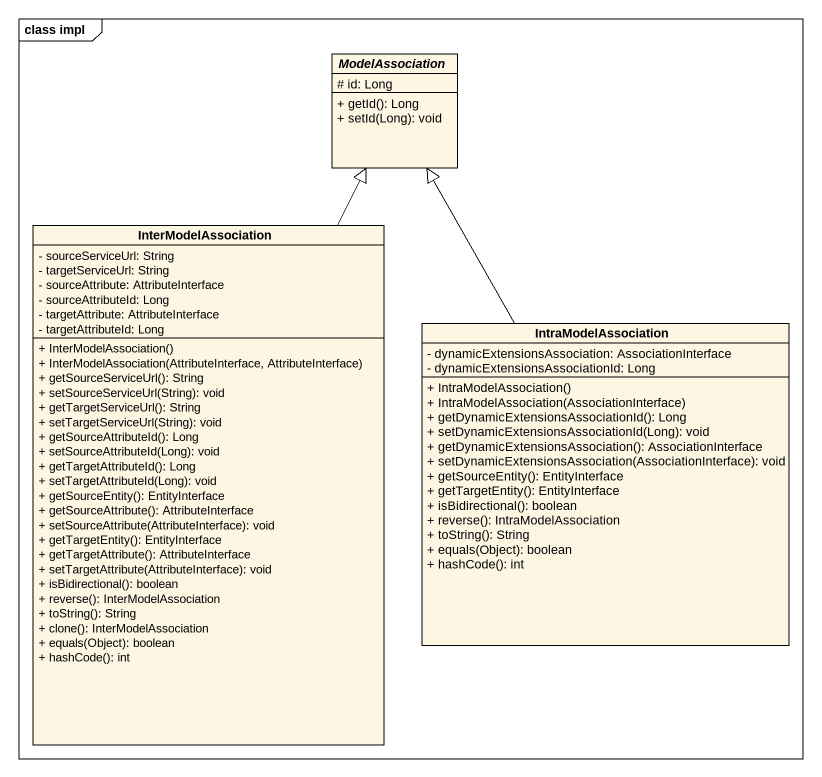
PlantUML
@startuml
mainframe class impl
hide circle
hide empty members
skinparam classAttributeIconSize 0
abstract class ModelAssociation {
  # id: Long
  + getId(): Long
  + setId(Long): void
}
class InterModelAssociation {
  - sourceServiceUrl: String
  - targetServiceUrl: String
  - sourceAttribute: AttributeInterface
  - sourceAttributeId: Long
  - targetAttribute: AttributeInterface
  - targetAttributeId: Long
  + InterModelAssociation()
  + InterModelAssociation(AttributeInterface, AttributeInterface)
  + getSourceServiceUrl(): String
  + setSourceServiceUrl(String): void
  + getTargetServiceUrl(): String
  + setTargetServiceUrl(String): void
  + getSourceAttributeId(): Long
  + setSourceAttributeId(Long): void
  + getTargetAttributeId(): Long
  + setTargetAttributeId(Long): void
  + getSourceEntity(): EntityInterface
  + getSourceAttribute(): AttributeInterface
  + setSourceAttribute(AttributeInterface): void
  + getTargetEntity(): EntityInterface
  + getTargetAttribute(): AttributeInterface
  + setTargetAttribute(AttributeInterface): void
  + isBidirectional(): boolean
  + reverse(): InterModelAssociation
  + toString(): String
  + clone(): InterModelAssociation
  + equals(Object): boolean
  + hashCode(): int
}
class IntraModelAssociation {
  - dynamicExtensionsAssociation: AssociationInterface
  - dynamicExtensionsAssociationId: Long
  + IntraModelAssociation()
  + IntraModelAssociation(AssociationInterface)
  + getDynamicExtensionsAssociationId(): Long
  + setDynamicExtensionsAssociationId(Long): void
  + getDynamicExtensionsAssociation(): AssociationInterface
  + setDynamicExtensionsAssociation(AssociationInterface): void
  + getSourceEntity(): EntityInterface
  + getTargetEntity(): EntityInterface
  + isBidirectional(): boolean
  + reverse(): IntraModelAssociation
  + toString(): String
  + equals(Object): boolean
  + hashCode(): int
}
InterModelAssociation -up-|> ModelAssociation
IntraModelAssociation -up-|> ModelAssociation
@enduml
